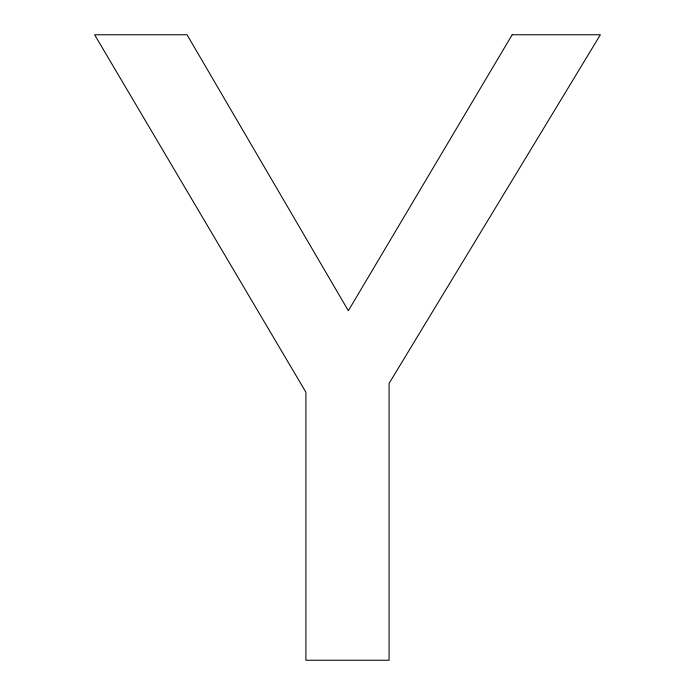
<?xml version="1.0" encoding="UTF-8"?>
<svg xmlns="http://www.w3.org/2000/svg" width="695" height="695" viewBox="0 0 695 695"><rect width="100%" height="100%" fill="white"/><g stroke="black" fill="none" stroke-linecap="round" stroke-linejoin="round"><path stroke-width="1.04" d="M512.172 34.75L348.343 310.743L187.033 34.75L94.616 34.75L305.913 392.241L305.913 660.25L389.087 660.25L389.087 383.414L600.384 34.75L512.172 34.75"/></g></svg>
